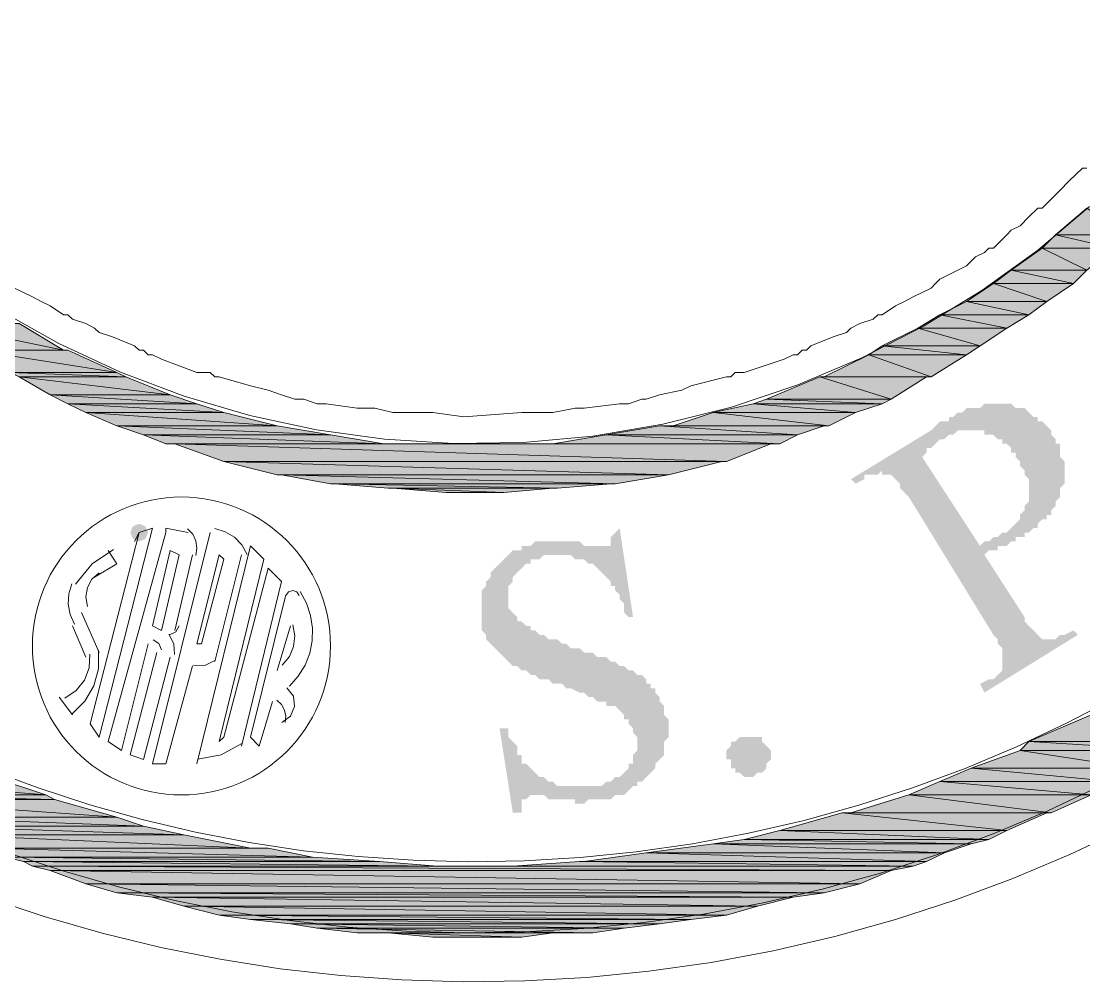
# Model space of a CAD drawing. Header units: millimetres. Extents: x 29 to 95071, y 20 to 67221.
# Drawn here: x 89557 to 90740, y 11524 to 12595 of the extents above; entities that cross this region are included whole.
import ezdxf

# ---------------------------------------------------------------- set-up
doc = ezdxf.new("R2010")
doc.units = ezdxf.units.MM

msp = doc.modelspace()

# ---------------------------------------------------------------- hatches: boundary and pattern name
h = msp.add_hatch(color=7)
h.paths.add_polyline_path([(90818.1, 12386.3), (90743.7, 12386.3), (90788.4, 12356.6)])
h.paths.add_polyline_path([(90743.7, 12386.3), (90788.4, 12356.6), (90709, 12356.6)])
h = msp.add_hatch(color=7)
h.paths.add_polyline_path([(90788.4, 12356.6), (90709, 12356.6), (90773.5, 12341.7)])
h.paths.add_polyline_path([(90709, 12356.6), (90773.5, 12341.7), (90694.2, 12341.7)])
h = msp.add_hatch(color=7)
h.paths.add_polyline_path([(90773.5, 12341.7), (90694.2, 12341.7), (90743.7, 12316.9)])
h.paths.add_polyline_path([(90694.2, 12341.7), (90743.7, 12316.9), (90659.5, 12316.9)])
h = msp.add_hatch(color=7)
h.paths.add_polyline_path([(90743.7, 12316.9), (90659.5, 12316.9), (90728.9, 12302.1)])
h.paths.add_polyline_path([(90659.5, 12316.9), (90728.9, 12302.1), (90639.7, 12302.1)])
h = msp.add_hatch(color=7)
h.paths.add_polyline_path([(90728.9, 12302.1), (90639.7, 12302.1), (90699.1, 12282.2)])
h.paths.add_polyline_path([(90639.7, 12302.1), (90699.1, 12282.2), (90609.9, 12282.2)])
h = msp.add_hatch(color=7)
h.paths.add_polyline_path([(90699.1, 12282.2), (90609.9, 12282.2), (90679.3, 12267.4)])
h.paths.add_polyline_path([(90609.9, 12282.2), (90679.3, 12267.4), (90580.2, 12267.4)])
h = msp.add_hatch(color=7)
h.paths.add_polyline_path([(90679.3, 12267.4), (90580.2, 12267.4), (90654.5, 12252.5)])
h.paths.add_polyline_path([(90580.2, 12267.4), (90654.5, 12252.5), (90555.4, 12252.5)])
h = msp.add_hatch(color=7)
h.paths.add_polyline_path([(89554.2, 12257.5), (89460, 12257.5), (89603.7, 12227.7)])
h.paths.add_polyline_path([(89460, 12257.5), (89603.7, 12227.7), (89499.6, 12227.7)])
h = msp.add_hatch(color=7)
h.paths.add_polyline_path([(90654.5, 12252.5), (90555.4, 12252.5), (90624.8, 12232.7)])
h.paths.add_polyline_path([(90555.4, 12252.5), (90624.8, 12232.7), (90515.7, 12232.7)])
h = msp.add_hatch(color=7)
h.paths.add_polyline_path([(90624.8, 12232.7), (90515.7, 12232.7), (90609.9, 12222.8)])
h.paths.add_polyline_path([(90515.7, 12232.7), (90609.9, 12222.8), (90500.9, 12222.8)])
h = msp.add_hatch(color=7)
h.paths.add_polyline_path([(89603.7, 12227.7), (89499.6, 12227.7), (89608.7, 12227.7)])
h.paths.add_polyline_path([(89499.6, 12227.7), (89608.7, 12227.7), (89504.6, 12227.7)])
h = msp.add_hatch(color=7)
h.paths.add_polyline_path([(89608.7, 12227.7), (89504.6, 12227.7), (89663.2, 12202.9)])
h.paths.add_polyline_path([(89504.6, 12227.7), (89663.2, 12202.9), (89544.3, 12202.9)])
h = msp.add_hatch(color=7)
h.paths.add_polyline_path([(90609.9, 12222.8), (90500.9, 12222.8), (90570.3, 12198)])
h.paths.add_polyline_path([(90500.9, 12222.8), (90570.3, 12198), (90451.3, 12198)])
h = msp.add_hatch(color=7)
h.paths.add_polyline_path([(89663.2, 12202.9), (89544.3, 12202.9), (89673.1, 12198)])
h.paths.add_polyline_path([(89544.3, 12202.9), (89673.1, 12198), (89554.2, 12198)])
h = msp.add_hatch(color=7)
h.paths.add_polyline_path([(89673.1, 12198), (89554.2, 12198), (89722.7, 12178.2)])
h.paths.add_polyline_path([(89554.2, 12198), (89722.7, 12178.2), (89588.9, 12178.2)])
h = msp.add_hatch(color=7)
h.paths.add_polyline_path([(90565.3, 12198), (90446.3, 12198), (90525.7, 12173.2)])
h.paths.add_polyline_path([(90446.3, 12198), (90525.7, 12173.2), (90386.9, 12173.2)])
h = msp.add_hatch(color=7)
h.paths.add_polyline_path([(90570.3, 12198), (90451.3, 12198), (90565.3, 12198)])
h.paths.add_polyline_path([(90451.3, 12198), (90565.3, 12198), (90446.3, 12198)])
h = msp.add_hatch(color=7)
h.paths.add_polyline_path([(89722.7, 12178.2), (89588.9, 12178.2), (89752.4, 12168.2)])
h.paths.add_polyline_path([(89588.9, 12178.2), (89752.4, 12168.2), (89608.7, 12168.2)])
h = msp.add_hatch(color=7)
h.paths.add_polyline_path([(90525.7, 12173.2), (90386.9, 12173.2), (90515.7, 12168.2)])
h.paths.add_polyline_path([(90386.9, 12173.2), (90515.7, 12168.2), (90372, 12168.2)])
h = msp.add_hatch(color=7)
h.paths.add_polyline_path([(89752.4, 12168.2), (89608.7, 12168.2), (89782.2, 12158.3)])
h.paths.add_polyline_path([(89608.7, 12168.2), (89782.2, 12158.3), (89628.5, 12158.3)])
h = msp.add_hatch(color=7)
h.paths.add_polyline_path([(89782.2, 12158.3), (89628.5, 12158.3), (89841.7, 12143.5)])
h.paths.add_polyline_path([(89628.5, 12158.3), (89841.7, 12143.5), (89663.2, 12143.5)])
h.paths.add_polyline_path([(89841.7, 12143.5), (89663.2, 12143.5)])
h.paths.add_polyline_path([(89663.2, 12143.5), (89841.7, 12143.5)])
h = msp.add_hatch(color=7)
h.paths.add_polyline_path([(90486, 12158.3), (90327.4, 12158.3), (90456.3, 12143.5)])
h.paths.add_polyline_path([(90327.4, 12158.3), (90456.3, 12143.5), (90282.8, 12143.5)])
h = msp.add_hatch(color=7)
h.paths.add_polyline_path([(90515.7, 12168.2), (90372, 12168.2), (90486, 12158.3)])
h.paths.add_polyline_path([(90372, 12168.2), (90486, 12158.3), (90327.4, 12158.3)])
h = msp.add_hatch(color=7)
h.paths.add_polyline_path([(90629.7, 11999.7), (90674.4, 11930.3), (90674.4, 11925.4), (90679.3, 11920.4), (90684.3, 11915.5), (90689.2, 11910.5), (90694.2, 11905.5), (90699.1, 11905.5), (90704.1, 11905.5), (90709, 11905.5), (90714, 11910.5), (90719, 11910.5), (90728.9, 11915.5), (90733.8, 11910.5), (90629.7, 11846.1), (90624.8, 11856), (90634.7, 11860.9), (90639.7, 11860.9), (90644.6, 11865.9), (90649.6, 11870.8), (90649.6, 11875.8), (90649.6, 11880.8), (90649.6, 11885.7), (90649.6, 11890.7), (90649.6, 11895.6), (90644.6, 11900.6), (90644.6, 11905.5), (90639.7, 11910.5), (90545.5, 12064.2), (90540.5, 12069.1), (90535.6, 12074.1), (90535.6, 12079), (90530.6, 12084), (90525.7, 12088.9), (90520.7, 12088.9), (90515.7, 12088.9), (90515.7, 12093.9), (90510.8, 12088.9), (90505.8, 12088.9), (90500.9, 12088.9), (90495.9, 12088.9), (90495.9, 12084), (90486, 12079), (90481, 12084), (90570.3, 12138.5), (90575.2, 12143.5), (90580.2, 12148.4), (90585.1, 12148.4), (90590.1, 12148.4), (90590.1, 12153.4), (90595, 12153.4), (90600, 12158.3), (90605, 12158.3), (90609.9, 12163.3), (90614.9, 12163.3), (90619.8, 12163.3), (90624.8, 12163.3), (90629.7, 12168.2), (90634.7, 12168.2), (90639.7, 12168.2), (90644.6, 12168.2), (90649.6, 12168.2), (90654.5, 12168.2), (90659.5, 12168.2), (90664.4, 12163.3), (90669.4, 12163.3), (90674.4, 12163.3), (90679.3, 12158.3), (90684.3, 12153.4), (90689.2, 12153.4), (90689.2, 12148.4), (90694.2, 12148.4), (90699.1, 12143.5), (90704.1, 12138.5), (90704.1, 12133.5), (90709, 12128.6), (90709, 12123.6), (90714, 12123.6), (90714, 12118.7), (90714, 12113.7), (90714, 12108.8), (90719, 12103.8), (90719, 12098.9), (90719, 12093.9), (90719, 12088.9), (90719, 12084), (90719, 12079), (90714, 12074.1), (90714, 12069.1), (90714, 12064.2), (90709, 12059.2), (90709, 12054.2), (90704.1, 12049.3), (90704.1, 12044.3), (90699.1, 12044.3), (90699.1, 12039.4), (90694.2, 12039.4), (90689.2, 12034.4), (90689.2, 12029.5), (90684.3, 12029.5), (90679.3, 12024.5), (90674.4, 12024.5), (90674.4, 12019.5), (90669.4, 12019.5), (90664.4, 12019.5), (90664.4, 12014.6), (90659.5, 12014.6), (90654.5, 12009.6), (90649.6, 12009.6), (90644.6, 12009.6), (90644.6, 12004.7), (90639.7, 12004.7), (90634.7, 12004.7)])
h.paths.add_polyline_path([(90624.8, 12009.6), (90629.7, 12014.6), (90634.7, 12014.6), (90639.7, 12019.5), (90644.6, 12019.5), (90649.6, 12024.5), (90654.5, 12024.5), (90659.5, 12029.5), (90664.4, 12034.4), (90669.4, 12039.4), (90669.4, 12044.3), (90674.4, 12049.3), (90674.4, 12054.2), (90679.3, 12059.2), (90679.3, 12064.2), (90679.3, 12069.1), (90679.3, 12074.1), (90679.3, 12079), (90679.3, 12084), (90674.4, 12088.9), (90674.4, 12093.9), (90669.4, 12098.9), (90669.4, 12103.8), (90664.4, 12108.8), (90664.4, 12113.7), (90659.5, 12113.7), (90659.5, 12118.7), (90654.5, 12123.6), (90649.6, 12123.6), (90649.6, 12128.6), (90644.6, 12128.6), (90639.7, 12133.5), (90634.7, 12133.5), (90629.7, 12133.5), (90629.7, 12138.5), (90624.8, 12138.5), (90619.8, 12138.5), (90614.9, 12138.5), (90609.9, 12138.5), (90605, 12138.5), (90600, 12138.5), (90595, 12133.5), (90590.1, 12133.5), (90585.1, 12128.6), (90580.2, 12128.6), (90575.2, 12123.6), (90570.3, 12118.7), (90565.3, 12118.7), (90565.3, 12113.7), (90560.3, 12108.8)])
h = msp.add_hatch(color=7)
h.paths.add_polyline_path([(89841.7, 12143.5), (89663.2, 12143.5), (89901.1, 12133.5)])
h.paths.add_polyline_path([(89663.2, 12143.5), (89901.1, 12133.5), (89693, 12133.5)])
h = msp.add_hatch(color=7)
h.paths.add_polyline_path([(89901.1, 12133.5), (89693, 12133.5), (89960.6, 12123.6)])
h.paths.add_polyline_path([(89693, 12133.5), (89960.6, 12123.6), (89717.7, 12123.6)])
h = msp.add_hatch(color=7)
h.paths.add_polyline_path([(90421.6, 12133.5), (90208.4, 12133.5), (90401.7, 12123.6)])
h.paths.add_polyline_path([(90208.4, 12133.5), (90401.7, 12123.6), (90149, 12123.6)])
h.paths.add_polyline_path([(90401.7, 12123.6), (90149, 12123.6), (90134.1, 12123.6)])
h = msp.add_hatch(color=7)
h.paths.add_polyline_path([(90451.3, 12143.5), (90267.9, 12143.5), (90421.6, 12133.5)])
h.paths.add_polyline_path([(90267.9, 12143.5), (90421.6, 12133.5), (90208.4, 12133.5)])
h = msp.add_hatch(color=7)
h.paths.add_polyline_path([(90456.3, 12143.5), (90282.8, 12143.5), (90451.3, 12143.5)])
h.paths.add_polyline_path([(90282.8, 12143.5), (90451.3, 12143.5), (90267.9, 12143.5)])
h = msp.add_hatch(color=7)
h.paths.add_polyline_path([(89960.6, 12123.6), (89717.7, 12123.6), (90005.2, 12123.6)])
h.paths.add_polyline_path([(89717.7, 12123.6), (90005.2, 12123.6), (89722.7, 12123.6)])
h = msp.add_hatch(color=7)
h.paths.add_polyline_path([(90005.2, 12123.6), (89722.7, 12123.6), (90025, 12123.6)])
h.paths.add_polyline_path([(89722.7, 12123.6), (90025, 12123.6), (89727.7, 12123.6)])
h = msp.add_hatch(color=7)
h.paths.add_polyline_path([(90084.5, 12123.6), (89727.7, 12123.6)])
h.paths.add_polyline_path([(90084.5, 12123.6), (89727.7, 12123.6), (90025, 12123.6)])
h = msp.add_hatch(color=7)
h.paths.add_polyline_path([(90391.8, 12123.6), (89727.7, 12123.6), (90342.3, 12103.8)])
h.paths.add_polyline_path([(89727.7, 12123.6), (90342.3, 12103.8), (89782.2, 12103.8)])
h = msp.add_hatch(color=7)
h.paths.add_polyline_path([(90391.8, 12123.6), (90089.5, 12123.6)])
h.paths.add_polyline_path([(90089.5, 12123.6), (90391.8, 12123.6), (90084.5, 12123.6)])
h = msp.add_hatch(color=7)
h.paths.add_polyline_path([(90401.7, 12123.6), (90134.1, 12123.6), (90391.8, 12123.6)])
h.paths.add_polyline_path([(90134.1, 12123.6), (90391.8, 12123.6), (90089.5, 12123.6)])
h = msp.add_hatch(color=7)
h.paths.add_polyline_path([(90337.3, 12103.8), (89782.2, 12103.8)])
h.paths.add_polyline_path([(90337.3, 12103.8), (89782.2, 12103.8), (90342.3, 12103.8)])
h = msp.add_hatch(color=7)
h.paths.add_polyline_path([(90337.3, 12103.8), (89782.2, 12103.8), (90277.8, 12088.9)])
h.paths.add_polyline_path([(89782.2, 12103.8), (90277.8, 12088.9), (89841.7, 12088.9)])
h.paths.add_polyline_path([(90277.8, 12088.9), (89841.7, 12088.9), (89846.6, 12088.9)])
h = msp.add_hatch(color=7)
h.paths.add_polyline_path([(90277.8, 12088.9), (89846.6, 12088.9), (90218.3, 12079)])
h.paths.add_polyline_path([(89846.6, 12088.9), (90218.3, 12079), (89901.1, 12079)])
h = msp.add_hatch(color=7)
h.paths.add_polyline_path([(90218.3, 12079), (89901.1, 12079), (90213.4, 12079)])
h.paths.add_polyline_path([(89901.1, 12079), (90213.4, 12079), (89906.1, 12079)])
h = msp.add_hatch(color=7)
h.paths.add_polyline_path([(90213.4, 12079), (89906.1, 12079), (90153.9, 12074.1)])
h.paths.add_polyline_path([(89906.1, 12079), (90153.9, 12074.1), (89965.6, 12074.1)])
h = msp.add_hatch(color=7)
h.paths.add_polyline_path([(90153.9, 12074.1), (89965.6, 12074.1), (90149, 12074.1)])
h.paths.add_polyline_path([(89965.6, 12074.1), (90149, 12074.1), (89970.5, 12074.1)])
h = msp.add_hatch(color=7)
h.paths.add_polyline_path([(90094.4, 12069.1), (90030, 12069.1)])
h.paths.add_polyline_path([(90094.4, 12069.1), (90030, 12069.1), (89970.5, 12074.1)])
h = msp.add_hatch(color=7)
h.dxf.hatch_style = 2
h.paths.add_polyline_path([(89970.5, 12074.1), (90149, 12074.1), (90094.4, 12069.1)])
h = msp.add_hatch(color=7)
h.dxf.hatch_style = 2
h.paths.add_polyline_path([(89688, 12014.6), (89681, 12017.5), (89678.1, 12024.5), (89681, 12031.5), (89688, 12034.4), (89695, 12031.5), (89697.9, 12024.5), (89695, 12017.5)])
h = msp.add_hatch(color=7)
h.dxf.hatch_style = 2
h.paths.add_polyline_path([(90223.3, 12029.5), (90238.2, 11930.3), (90233.2, 11930.3), (90228.3, 11935.3), (90228.3, 11940.2), (90228.3, 11945.2), (90223.3, 11950.2), (90223.3, 11955.1), (90218.3, 11960.1), (90218.3, 11965), (90213.4, 11965), (90213.4, 11970), (90208.4, 11974.9), (90203.5, 11979.9), (90198.5, 11984.8), (90193.6, 11989.8), (90188.6, 11989.8), (90183.7, 11994.8), (90178.7, 11994.8), (90173.7, 11994.8), (90168.8, 11999.7), (90163.8, 11999.7), (90158.9, 11999.7), (90153.9, 11999.7), (90149, 11999.7), (90144, 11999.7), (90139, 11999.7), (90134.1, 11994.8), (90129.1, 11994.8), (90124.2, 11994.8), (90124.2, 11989.8), (90119.2, 11989.8), (90114.3, 11984.8), (90109.3, 11979.9), (90104.3, 11974.9), (90104.3, 11970), (90099.4, 11965), (90099.4, 11960.1), (90099.4, 11955.1), (90099.4, 11950.2), (90099.4, 11945.2), (90099.4, 11940.2), (90104.3, 11935.3), (90109.3, 11930.3), (90109.3, 11925.4), (90114.3, 11925.4), (90119.2, 11920.4), (90124.2, 11920.4), (90124.2, 11915.5), (90129.1, 11915.5), (90134.1, 11910.5), (90139, 11910.5), (90144, 11905.5), (90149, 11905.5), (90153.9, 11905.5), (90158.9, 11900.6), (90163.8, 11900.6), (90168.8, 11895.6), (90173.7, 11895.6), (90178.7, 11895.6), (90183.7, 11890.7), (90188.6, 11890.7), (90193.6, 11890.7), (90198.5, 11885.7), (90203.5, 11885.7), (90208.4, 11885.7), (90213.4, 11880.8), (90218.3, 11880.8), (90223.3, 11875.8), (90228.3, 11875.8), (90233.2, 11870.8), (90238.2, 11870.8), (90243.1, 11865.9), (90248.1, 11865.9), (90253, 11860.9), (90253, 11856), (90258, 11856), (90258, 11851), (90263, 11851), (90263, 11846.1), (90267.9, 11841.1), (90267.9, 11836.2), (90272.9, 11831.2), (90272.9, 11826.2), (90272.9, 11821.3), (90277.8, 11816.3), (90277.8, 11811.4), (90277.8, 11806.4), (90277.8, 11801.5), (90277.8, 11796.5), (90272.9, 11791.5), (90272.9, 11786.6), (90272.9, 11781.6), (90272.9, 11776.7), (90267.9, 11771.7), (90263, 11766.8), (90263, 11761.8), (90258, 11756.8), (90253, 11751.9), (90248.1, 11746.9), (90243.1, 11746.9), (90243.1, 11742), (90238.2, 11742), (90233.2, 11737), (90228.3, 11732.1), (90223.3, 11732.1), (90218.3, 11732.1), (90213.4, 11727.1), (90208.4, 11727.1), (90203.5, 11727.1), (90198.5, 11727.1), (90193.6, 11727.1), (90188.6, 11727.1), (90183.7, 11722.2), (90178.7, 11722.2), (90173.7, 11722.2), (90173.7, 11727.1), (90168.8, 11727.1), (90163.8, 11727.1), (90158.9, 11727.1), (90153.9, 11727.1), (90149, 11727.1), (90144, 11727.1), (90139, 11732.1), (90134.1, 11732.1), (90129.1, 11732.1), (90124.2, 11732.1), (90119.2, 11727.1), (90114.3, 11727.1), (90114.3, 11722.2), (90114.3, 11717.2), (90114.3, 11712.2), (90104.3, 11712.2), (90089.5, 11806.4), (90099.4, 11806.4), (90099.4, 11801.5), (90099.4, 11796.5), (90104.3, 11791.5), (90109.3, 11786.6), (90109.3, 11781.6), (90109.3, 11776.7), (90114.3, 11776.7), (90114.3, 11771.7), (90114.3, 11766.8), (90119.2, 11766.8), (90124.2, 11761.8), (90129.1, 11756.8), (90134.1, 11751.9), (90139, 11751.9), (90144, 11746.9), (90149, 11746.9), (90153.9, 11742), (90158.9, 11742), (90163.8, 11742), (90168.8, 11742), (90173.7, 11742), (90178.7, 11742), (90183.7, 11742), (90188.6, 11742), (90193.6, 11742), (90198.5, 11742), (90203.5, 11742), (90208.4, 11746.9), (90213.4, 11746.9), (90218.3, 11751.9), (90223.3, 11751.9), (90228.3, 11756.8), (90233.2, 11761.8), (90233.2, 11766.8), (90238.2, 11766.8), (90238.2, 11771.7), (90238.2, 11776.7), (90243.1, 11781.6), (90243.1, 11786.6), (90243.1, 11791.5), (90243.1, 11796.5), (90238.2, 11801.5), (90238.2, 11806.4), (90233.2, 11811.4), (90233.2, 11816.3), (90228.3, 11816.3), (90228.3, 11821.3), (90223.3, 11826.2), (90218.3, 11831.2), (90213.4, 11831.2), (90208.4, 11831.2), (90208.4, 11836.2), (90203.5, 11836.2), (90198.5, 11836.2), (90193.6, 11841.1), (90188.6, 11841.1), (90183.7, 11846.1), (90178.7, 11846.1), (90168.8, 11851), (90163.8, 11851), (90158.9, 11856), (90153.9, 11856), (90149, 11856), (90144, 11860.9), (90139, 11860.9), (90134.1, 11860.9), (90129.1, 11865.9), (90124.2, 11865.9), (90119.2, 11870.8), (90114.3, 11870.8), (90109.3, 11875.8), (90104.3, 11875.8), (90099.4, 11880.8), (90094.4, 11885.7), (90089.5, 11890.7), (90084.5, 11895.6), (90079.6, 11900.6), (90074.6, 11905.5), (90074.6, 11910.5), (90069.7, 11915.5), (90069.7, 11920.4), (90069.7, 11925.4), (90069.7, 11930.3), (90069.7, 11935.3), (90069.7, 11940.2), (90069.7, 11945.2), (90069.7, 11950.2), (90069.7, 11955.1), (90069.7, 11960.1), (90074.6, 11965), (90074.6, 11970), (90079.6, 11974.9), (90079.6, 11979.9), (90084.5, 11984.8), (90089.5, 11989.8), (90094.4, 11994.8), (90099.4, 11999.7), (90104.3, 12004.7), (90109.3, 12004.7), (90114.3, 12004.7), (90114.3, 12009.6), (90119.2, 12009.6), (90124.2, 12009.6), (90129.1, 12014.6), (90134.1, 12014.6), (90139, 12014.6), (90144, 12014.6), (90149, 12014.6), (90153.9, 12014.6), (90158.9, 12014.6), (90163.8, 12014.6), (90168.8, 12014.6), (90173.7, 12014.6), (90178.7, 12014.6), (90183.7, 12009.6), (90188.6, 12009.6), (90193.6, 12009.6), (90198.5, 12009.6), (90203.5, 12009.6), (90208.4, 12009.6), (90213.4, 12009.6), (90213.4, 12014.6), (90213.4, 12019.5), (90218.3, 12024.5)])
h = msp.add_hatch(color=7)
h.paths.add_polyline_path([(90902.4, 11821.3), (90748.7, 11821.3), (90852.8, 11791.5)])
h.paths.add_polyline_path([(90748.7, 11821.3), (90852.8, 11791.5), (90679.3, 11791.5)])
h = msp.add_hatch(color=7)
h.dxf.hatch_style = 2
h.paths.add_polyline_path([(90362.1, 11796.5), (90367, 11796.5), (90372, 11796.5), (90377, 11796.5), (90381.9, 11796.5), (90381.9, 11791.5), (90386.9, 11786.6), (90391.8, 11781.6), (90391.8, 11776.7), (90391.8, 11771.7), (90386.9, 11766.8), (90386.9, 11761.8), (90381.9, 11756.8), (90377, 11756.8), (90372, 11751.9), (90367, 11751.9), (90362.1, 11751.9), (90357.1, 11756.8), (90352.2, 11756.8), (90352.2, 11761.8), (90347.2, 11761.8), (90347.2, 11766.8), (90347.2, 11771.7), (90342.3, 11771.7), (90342.3, 11776.7), (90342.3, 11781.6), (90347.2, 11786.6), (90347.2, 11791.5), (90352.2, 11791.5), (90357.1, 11796.5)])
h = msp.add_hatch(color=7)
h.paths.add_polyline_path([(90852.8, 11791.5), (90679.3, 11791.5), (90842.9, 11781.6)])
h.paths.add_polyline_path([(90679.3, 11791.5), (90842.9, 11781.6), (90669.4, 11781.6)])
h = msp.add_hatch(color=7)
h.paths.add_polyline_path([(90842.9, 11781.6), (90669.4, 11781.6), (90798.3, 11761.8)])
h.paths.add_polyline_path([(90669.4, 11781.6), (90798.3, 11761.8), (90614.9, 11761.8)])
h = msp.add_hatch(color=7)
h.paths.add_polyline_path([(90798.3, 11761.8), (90614.9, 11761.8), (90773.5, 11746.9)])
h.paths.add_polyline_path([(90614.9, 11761.8), (90773.5, 11746.9), (90580.2, 11746.9)])
h = msp.add_hatch(color=7)
h.paths.add_polyline_path([(89524.4, 11751.9), (89336.1, 11751.9), (89583.9, 11732.1)])
h.paths.add_polyline_path([(89336.1, 11751.9), (89583.9, 11732.1), (89375.7, 11732.1)])
h = msp.add_hatch(color=7)
h.paths.add_polyline_path([(90773.5, 11746.9), (90580.2, 11746.9), (90748.7, 11732.1)])
h.paths.add_polyline_path([(90580.2, 11746.9), (90748.7, 11732.1), (90545.5, 11732.1)])
h = msp.add_hatch(color=7)
h.paths.add_polyline_path([(89583.9, 11732.1), (89375.7, 11732.1), (89593.8, 11727.1)])
h.paths.add_polyline_path([(89375.7, 11732.1), (89593.8, 11727.1), (89385.6, 11727.1)])
h = msp.add_hatch(color=7)
h.paths.add_polyline_path([(90748.7, 11732.1), (90545.5, 11732.1), (90704.1, 11712.2)])
h.paths.add_polyline_path([(90545.5, 11732.1), (90704.1, 11712.2), (90481, 11712.2)])
h = msp.add_hatch(color=7)
h.paths.add_polyline_path([(89593.8, 11727.1), (89385.6, 11727.1), (89663.2, 11707.3)])
h.paths.add_polyline_path([(89385.6, 11727.1), (89663.2, 11707.3), (89430.3, 11707.3)])
h = msp.add_hatch(color=7)
h.paths.add_polyline_path([(89663.2, 11707.3), (89430.3, 11707.3), (89693, 11697.4)])
h.paths.add_polyline_path([(89430.3, 11707.3), (89693, 11697.4), (89445.1, 11697.4)])
h = msp.add_hatch(color=7)
h.paths.add_polyline_path([(90699.1, 11712.2), (90471.1, 11712.2), (90654.5, 11692.4)])
h.paths.add_polyline_path([(90471.1, 11712.2), (90654.5, 11692.4), (90401.7, 11692.4)])
h = msp.add_hatch(color=7)
h.paths.add_polyline_path([(90704.1, 11712.2), (90481, 11712.2), (90699.1, 11712.2)])
h.paths.add_polyline_path([(90481, 11712.2), (90699.1, 11712.2), (90471.1, 11712.2)])
h = msp.add_hatch(color=7)
h.paths.add_polyline_path([(89693, 11697.4), (89445.1, 11697.4), (89737.6, 11687.5)])
h.paths.add_polyline_path([(89445.1, 11697.4), (89737.6, 11687.5), (89474.9, 11687.5)])
h = msp.add_hatch(color=7)
h.paths.add_polyline_path([(89737.6, 11687.5), (89474.9, 11687.5), (89811.9, 11672.6)])
h.paths.add_polyline_path([(89474.9, 11687.5), (89811.9, 11672.6), (89509.6, 11672.6)])
h = msp.add_hatch(color=7)
h.paths.add_polyline_path([(90654.5, 11692.4), (90401.7, 11692.4), (90634.7, 11682.5)])
h.paths.add_polyline_path([(90401.7, 11692.4), (90634.7, 11682.5), (90362.1, 11682.5)])
h = msp.add_hatch(color=7)
h.paths.add_polyline_path([(89811.9, 11672.6), (89509.6, 11672.6), (89831.7, 11672.6)])
h.paths.add_polyline_path([(89509.6, 11672.6), (89831.7, 11672.6), (89519.5, 11672.6)])
h = msp.add_hatch(color=7)
h.paths.add_polyline_path([(89831.7, 11672.6), (89519.5, 11672.6), (89881.3, 11662.7)])
h.paths.add_polyline_path([(89519.5, 11672.6), (89881.3, 11662.7), (89539.3, 11662.7)])
h = msp.add_hatch(color=7)
h.paths.add_polyline_path([(90614.9, 11677.5), (90327.4, 11677.5), (90585.1, 11667.6)])
h.paths.add_polyline_path([(90327.4, 11677.5), (90585.1, 11667.6), (90253, 11667.6)])
h = msp.add_hatch(color=7)
h.paths.add_polyline_path([(90634.7, 11682.5), (90362.1, 11682.5), (90614.9, 11677.5)])
h.paths.add_polyline_path([(90362.1, 11682.5), (90614.9, 11677.5), (90327.4, 11677.5)])
h = msp.add_hatch(color=7)
h.paths.add_polyline_path([(89881.3, 11662.7), (89539.3, 11662.7), (89955.7, 11657.7)])
h.paths.add_polyline_path([(89539.3, 11662.7), (89955.7, 11657.7), (89559.1, 11657.7)])
h = msp.add_hatch(color=7)
h.paths.add_polyline_path([(90585.1, 11667.6), (90253, 11667.6), (90565.3, 11657.7)])
h.paths.add_polyline_path([(90253, 11667.6), (90565.3, 11657.7), (90183.7, 11657.7)])
h.paths.add_polyline_path([(90565.3, 11657.7), (90183.7, 11657.7), (90178.7, 11657.7)])
h = msp.add_hatch(color=7)
h.paths.add_polyline_path([(89955.7, 11657.7), (89559.1, 11657.7), (90020.1, 11652.8)])
h.paths.add_polyline_path([(89559.1, 11657.7), (90020.1, 11652.8), (89569, 11652.8)])
h = msp.add_hatch(color=7)
h.paths.add_polyline_path([(90030, 11652.8), (89569, 11652.8)])
h.paths.add_polyline_path([(90030, 11652.8), (89569, 11652.8), (90020.1, 11652.8)])
h = msp.add_hatch(color=7)
h.paths.add_polyline_path([(90550.4, 11652.8), (89569, 11652.8), (90525.7, 11647.8)])
h.paths.add_polyline_path([(89569, 11652.8), (90525.7, 11647.8), (89588.9, 11647.8)])
h = msp.add_hatch(color=7)
h.paths.add_polyline_path([(90525.7, 11647.8), (89588.9, 11647.8), (90491, 11632.9)])
h.paths.add_polyline_path([(89588.9, 11647.8), (90491, 11632.9), (89628.5, 11632.9)])
h = msp.add_hatch(color=7)
h.paths.add_polyline_path([(90550.4, 11652.8), (90104.3, 11652.8)])
h.paths.add_polyline_path([(90104.3, 11652.8), (90550.4, 11652.8), (90030, 11652.8)])
h = msp.add_hatch(color=7)
h.paths.add_polyline_path([(90565.3, 11657.7), (90178.7, 11657.7), (90550.4, 11652.8)])
h.paths.add_polyline_path([(90178.7, 11657.7), (90550.4, 11652.8), (90104.3, 11652.8)])
h = msp.add_hatch(color=7)
h.paths.add_polyline_path([(90491, 11632.9), (89628.5, 11632.9), (90451.3, 11623)])
h.paths.add_polyline_path([(89628.5, 11632.9), (90451.3, 11623), (89663.2, 11623)])
h = msp.add_hatch(color=7)
h.paths.add_polyline_path([(90451.3, 11623), (89663.2, 11623), (90416.6, 11618.1)])
h.paths.add_polyline_path([(89663.2, 11623), (90416.6, 11618.1), (89702.9, 11618.1)])
h = msp.add_hatch(color=7)
h.paths.add_polyline_path([(90416.6, 11618.1), (89702.9, 11618.1), (90377, 11608.2)])
h.paths.add_polyline_path([(89702.9, 11618.1), (90377, 11608.2), (89737.6, 11608.2)])
h = msp.add_hatch(color=7)
h.paths.add_polyline_path([(90377, 11608.2), (89737.6, 11608.2), (90342.3, 11598.2)])
h.paths.add_polyline_path([(89737.6, 11608.2), (90342.3, 11598.2), (89777.2, 11598.2)])
h = msp.add_hatch(color=7)
h.paths.add_polyline_path([(90342.3, 11598.2), (89777.2, 11598.2), (90302.6, 11593.3)])
h.paths.add_polyline_path([(89777.2, 11598.2), (90302.6, 11593.3), (89811.9, 11593.3)])
h = msp.add_hatch(color=7)
h.paths.add_polyline_path([(90302.6, 11593.3), (89811.9, 11593.3), (90267.9, 11588.3)])
h.paths.add_polyline_path([(89811.9, 11593.3), (90267.9, 11588.3), (89856.5, 11588.3)])
h = msp.add_hatch(color=7)
h.paths.add_polyline_path([(90267.9, 11588.3), (89856.5, 11588.3), (90228.3, 11583.4)])
h.paths.add_polyline_path([(89856.5, 11588.3), (90228.3, 11583.4), (89886.3, 11583.4)])
h = msp.add_hatch(color=7)
h.paths.add_polyline_path([(90228.3, 11583.4), (89886.3, 11583.4), (90193.6, 11578.4)])
h.paths.add_polyline_path([(89886.3, 11583.4), (90193.6, 11578.4), (89930.9, 11578.4)])
h = msp.add_hatch(color=7)
h.paths.add_polyline_path([(90193.6, 11578.4), (89930.9, 11578.4), (90149, 11578.4)])
h.paths.add_polyline_path([(89930.9, 11578.4), (90149, 11578.4), (89965.6, 11578.4)])
h = msp.add_hatch(color=7)
h.paths.add_polyline_path([(89965.6, 11578.4), (90015.1, 11573.5), (90114.3, 11573.5)])
h.paths.add_polyline_path([(90015.1, 11573.5), (90114.3, 11573.5), (90039.9, 11573.5)])
h = msp.add_hatch(color=7)
h.dxf.hatch_style = 2
h.paths.add_polyline_path([(89965.6, 11578.4), (90149, 11578.4), (90114.3, 11573.5)])

# ---------------------------------------------------------------- linework, layer by layer
at = {"color": 7, "lineweight": 0}
for points in [[(89203.4, 12594.6), (89248.4, 12529.7), (89297.7, 12469.1), (89351, 12413), (89408.1, 12361.4), (89468.5, 12314.5), (89532.1, 12272.5), (89598.4, 12235.3), (89667.3, 12203.3), (89738.3, 12176.5), (89811.2, 12155), (89885.7, 12139), (89961.5, 12128.6), (90038.3, 12123.9), (90115.7, 12125), (90193.5, 12132.1), (90271.3, 12145.3), (90347.9, 12164.5), (90422, 12189.2), (90493.3, 12219.3), (90561.7, 12254.5), (90626.9, 12294.5), (90688.7, 12339.1), (90746.9, 12388)], [(89702.9, 12029.5), (89643.4, 11796.5)], [(89683, 12014.6), (89688, 12024.5), (89702.9, 12029.5)], [(89717.7, 12024.5), (89717.7, 12029.5), (89742.5, 12024.5)], [(89751.2, 11999), (89752.4, 12007.2), (89751.2, 12015.2), (89747.7, 12022.6), (89742, 12028.6)], [(89808.4, 12000.2), (89802.4, 12010.7), (89794.1, 12019.3), (89783.9, 12025.4), (89772.2, 12028.9)], [(89633.5, 11811.4), (89688, 12024.5)], [(89653.3, 11791.5), (89717.7, 12024.5)], [(89702.9, 11766.8), (89767.3, 12024.5)], [(89659.6, 12005.6), (89635.5, 11989.6), (89617.2, 11967.1)], [(89663.2, 11989.8), (89653.3, 12004.7)], [(89702.9, 11920.4), (89722.7, 12004.7)], [(89722.7, 12004.7), (89732.6, 11999.7)], [(89811.9, 12009.6), (89752.4, 11766.8)], [(89826.8, 11994.8), (89811.9, 12009.6)], [(89732.6, 11999.7), (89712.8, 11915.5)], [(89747.5, 11999.7), (89727.7, 11915.5)], [(89752.4, 11900.6), (89777.2, 11999.7)], [(89782.2, 11994.8), (89757.4, 11900.6)], [(89802, 11999.7), (89772.3, 11880.8)], [(89777.2, 11999.7), (89782.2, 11994.8)], [(89777.2, 11791.5), (89826.8, 11994.8)], [(89643.5, 11979.8), (89635.4, 11972.5), (89630.3, 11963.2), (89628.5, 11952.8), (89630.3, 11942)], [(89638.4, 11974.9), (89663.2, 11989.8)], [(89831.7, 11984.8), (89782.2, 11796.5)], [(89846.6, 11970), (89831.7, 11984.8)], [(89613.1, 11967.5), (89609.5, 11956.2), (89608.8, 11944.6), (89611, 11933.1), (89616, 11922.4)], [(89802, 11786.6), (89846.6, 11970)], [(89866.2, 11954.4), (89863.6, 11958.5), (89859.1, 11960.1), (89854.5, 11958.6), (89851.8, 11954.6)], [(89855.5, 11853.3), (89865.3, 11864.4), (89872.8, 11876.7), (89878, 11890), (89880.8, 11903.9), (89881.2, 11918), (89879, 11932.1), (89874.4, 11945.8), (89867.3, 11958.8)], [(89811.9, 11796.5), (89851.6, 11955.1)], [(89643.4, 11890.7), (89623.6, 11935.3)], [(89613.7, 11920.4), (89628.5, 11885.7)], [(89712.8, 11915.5), (89702.9, 11920.4)], [(89721.7, 11910.6), (89728.7, 11913.9), (89732.4, 11920.7)], [(89841.7, 11870.8), (89856.5, 11920.4)], [(89847.5, 11876.7), (89855.4, 11886.3), (89860.1, 11897.5), (89861.4, 11909.6), (89859.2, 11921.8)], [(89727.2, 11888.5), (89726.6, 11900.5), (89720.9, 11911.2)], [(89697.9, 11900.6), (89668.2, 11781.6)], [(89712.8, 11893.7), (89710.1, 11900.9), (89703.6, 11905.1)], [(89757.4, 11900.6), (89752.4, 11900.6)], [(89605.1, 11840), (89617.9, 11848.3), (89627.3, 11859.9), (89632.5, 11873.8), (89633.1, 11889)], [(89613.4, 11822.4), (89627.6, 11836.6), (89637.5, 11853.7), (89642.7, 11872.8), (89642.8, 11892.9)], [(89678.1, 11776.7), (89707.8, 11890.7)], [(89722.7, 11885.7), (89693, 11771.7)], [(89747.5, 11875.8), (89717.7, 11766.8)], [(89748.4, 11876.6), (89761, 11876.5), (89772.3, 11882.1)], [(89846.9, 11812.8), (89856.5, 11819.7), (89861.2, 11830.5), (89859.8, 11842.2), (89852.5, 11851.5)], [(89518.6, 11760.8), (89575.4, 11739.8), (89633, 11721.1), (89691.5, 11704.7), (89750.7, 11690.7), (89810.5, 11679.1), (89871, 11669.9), (89931.9, 11663.3), (89993.3, 11659.2), (90055.1, 11657.6), (90117.1, 11658.6), (90179.4, 11662.3), (90241.9, 11668.6), (90304.4, 11677.6), (90367, 11689.3), (90429, 11703.7), (90489.8, 11720.6), (90549.6, 11739.9), (90608.1, 11761.6), (90665.3, 11785.6), (90721.2, 11811.9), (90775.8, 11840.3)], [(89598.8, 11841.1), (89613.7, 11821.3)], [(89850.7, 11812.7), (89851.5, 11819.8), (89850.1, 11826.7), (89846.6, 11832.8), (89841.3, 11837.6)], [(89836.7, 11836.2), (89821.8, 11786.6)], [(89643.4, 11796.5), (89633.5, 11811.4)], [(89668.2, 11781.6), (89653.3, 11791.5)], [(89782.2, 11796.5), (89777.2, 11791.5)], [(89821.8, 11786.6), (89811.9, 11796.5)], [(89753.3, 11771.8), (89779.3, 11776.8), (89802.5, 11789.4)], [(89678.1, 11776.7), (89693, 11771.7)], [(89702.9, 11766.8), (89717.7, 11766.8)], [(89541.7, 11667.5), (89602.9, 11647.3), (89665, 11629.6), (89727.8, 11614.5), (89791.4, 11601.9), (89855.6, 11592), (89920.4, 11584.7), (89985.7, 11580.1), (90051.4, 11578.3), (90117.4, 11579.3), (90183.6, 11583), (90250.1, 11589.7), (90316.6, 11599.2), (90383.2, 11611.7), (90449.1, 11627), (90513.9, 11645), (90577.4, 11665.6), (90639.6, 11688.8), (90700.4, 11714.4), (90759.8, 11742.5)], [(89518.6, 11617.9), (89582.3, 11596.6), (89646.8, 11578), (89712.2, 11562.1), (89778.4, 11548.8), (89845.2, 11538.3), (89912.6, 11530.6), (89980.5, 11525.8), (90048.9, 11523.8), (90117.6, 11524.7), (90186.6, 11528.6), (90255.8, 11535.5), (90325.1, 11545.4), (90394.4, 11558.4), (90463.1, 11574.3), (90530.6, 11593.1), (90596.7, 11614.6), (90661.4, 11638.8), (90724.7, 11665.5), (90786.5, 11694.8)]]:
    msp.add_lwpolyline(points, dxfattribs=at)
for points in [[(90738.8, 12430.9), (90723.9, 12416.1)], [(90743.7, 12430.9), (90738.8, 12430.9)], [(90714, 12406.2), (90709, 12401.2)], [(90723.9, 12416.1), (90714, 12406.2)], [(90704.1, 12396.2), (90694.2, 12386.3)], [(90709, 12401.2), (90704.1, 12396.2)], [(90689.2, 12386.3), (90679.3, 12376.4)], [(90694.2, 12386.3), (90689.2, 12386.3)], [(90743.7, 12386.3), (90788.4, 12356.6), (90709, 12356.6)], [(90679.3, 12376.4), (90669.4, 12366.5)], [(90659.5, 12361.5), (90654.5, 12356.6)], [(90669.4, 12366.5), (90659.5, 12361.5)], [(90654.5, 12356.6), (90639.7, 12341.7)], [(90709, 12356.6), (90773.5, 12341.7), (90694.2, 12341.7)], [(90788.4, 12356.6), (90709, 12356.6), (90773.5, 12341.7)], [(90629.7, 12336.8), (90619.8, 12331.8)], [(90634.7, 12341.7), (90629.7, 12336.8)], [(90639.7, 12341.7), (90634.7, 12341.7)], [(90694.2, 12341.7), (90743.7, 12316.9), (90659.5, 12316.9)], [(90773.5, 12341.7), (90694.2, 12341.7), (90743.7, 12316.9)], [(90619.8, 12331.8), (90609.9, 12321.9)], [(90600, 12316.9), (90580.2, 12307)], [(90609.9, 12321.9), (90600, 12316.9)], [(90659.5, 12316.9), (90728.9, 12302.1), (90639.7, 12302.1)], [(90743.7, 12316.9), (90659.5, 12316.9), (90728.9, 12302.1)], [(90575.2, 12302.1), (90570.3, 12297.1)], [(90580.2, 12307), (90575.2, 12302.1)], [(90639.7, 12302.1), (90699.1, 12282.2), (90609.9, 12282.2)], [(90728.9, 12302.1), (90639.7, 12302.1), (90699.1, 12282.2)], [(89549.2, 12297.1), (89569, 12287.2)], [(89569, 12287.2), (89579, 12282.2)], [(90550.4, 12287.2), (90540.5, 12282.2)], [(90570.3, 12297.1), (90550.4, 12287.2)], [(89579, 12282.2), (89588.9, 12277.3)], [(89588.9, 12277.3), (89603.7, 12267.4)], [(90530.6, 12277.3), (90515.7, 12267.4)], [(90540.5, 12282.2), (90530.6, 12277.3)], [(90609.9, 12282.2), (90679.3, 12267.4), (90580.2, 12267.4)], [(90699.1, 12282.2), (90609.9, 12282.2), (90679.3, 12267.4)], [(89603.7, 12267.4), (89608.7, 12267.4)], [(89608.7, 12267.4), (89613.7, 12262.4)], [(90510.8, 12267.4), (90505.8, 12262.4)], [(90515.7, 12267.4), (90510.8, 12267.4)], [(90580.2, 12267.4), (90654.5, 12252.5), (90555.4, 12252.5)], [(90679.3, 12267.4), (90580.2, 12267.4), (90654.5, 12252.5)], [(89554.2, 12257.5), (89460, 12257.5), (89603.7, 12227.7)], [(89460, 12257.5), (89603.7, 12227.7), (89499.6, 12227.7)], [(89613.7, 12262.4), (89628.5, 12257.5)], [(89628.5, 12257.5), (89638.4, 12252.5)], [(89638.4, 12252.5), (89643.4, 12247.5)], [(90481, 12252.5), (90476.1, 12247.5)], [(90491, 12257.5), (90481, 12252.5)], [(90505.8, 12262.4), (90491, 12257.5)], [(90555.4, 12252.5), (90624.8, 12232.7), (90515.7, 12232.7)], [(90654.5, 12252.5), (90555.4, 12252.5), (90624.8, 12232.7)], [(89643.4, 12247.5), (89658.3, 12242.6)], [(89658.3, 12242.6), (89683, 12232.7)], [(90461.2, 12242.6), (90436.4, 12232.7)], [(90476.1, 12247.5), (90461.2, 12242.6)], [(89683, 12232.7), (89688, 12227.7)], [(90436.4, 12232.7), (90431.5, 12227.7)], [(90515.7, 12232.7), (90609.9, 12222.8), (90500.9, 12222.8)], [(90624.8, 12232.7), (90515.7, 12232.7), (90609.9, 12222.8)], [(89603.7, 12227.7), (89499.6, 12227.7), (89608.7, 12227.7)], [(89499.6, 12227.7), (89608.7, 12227.7), (89504.6, 12227.7)], [(89608.7, 12227.7), (89504.6, 12227.7), (89663.2, 12202.9)], [(89504.6, 12227.7), (89663.2, 12202.9), (89544.3, 12202.9)], [(89688, 12227.7), (89693, 12227.7)], [(89693, 12227.7), (89697.9, 12222.8)], [(89697.9, 12222.8), (89702.9, 12222.8)], [(89702.9, 12222.8), (89712.8, 12217.8)], [(89712.8, 12217.8), (89752.4, 12202.9)], [(90406.7, 12217.8), (90362.1, 12202.9)], [(90416.6, 12222.8), (90406.7, 12217.8)], [(90421.6, 12222.8), (90416.6, 12222.8)], [(90426.5, 12227.7), (90421.6, 12222.8)], [(90431.5, 12227.7), (90426.5, 12227.7)], [(90500.9, 12222.8), (90570.3, 12198), (90451.3, 12198)], [(90609.9, 12222.8), (90500.9, 12222.8), (90570.3, 12198)], [(89663.2, 12202.9), (89544.3, 12202.9), (89673.1, 12198)], [(89544.3, 12202.9), (89673.1, 12198), (89554.2, 12198)], [(89673.1, 12198), (89554.2, 12198), (89722.7, 12178.2)], [(89554.2, 12198), (89722.7, 12178.2), (89588.9, 12178.2)], [(89752.4, 12202.9), (89767.3, 12202.9)], [(89767.3, 12202.9), (89772.3, 12198)], [(89772.3, 12198), (89777.2, 12198)], [(89777.2, 12198), (89811.9, 12188.1)], [(90342.3, 12198), (90302.6, 12188.1)], [(90347.2, 12198), (90342.3, 12198)], [(90352.2, 12202.9), (90347.2, 12198)], [(90362.1, 12202.9), (90352.2, 12202.9)], [(90446.3, 12198), (90525.7, 12173.2), (90386.9, 12173.2)], [(90451.3, 12198), (90565.3, 12198), (90446.3, 12198)], [(90565.3, 12198), (90446.3, 12198), (90525.7, 12173.2)], [(90570.3, 12198), (90451.3, 12198), (90565.3, 12198)], [(89811.9, 12188.1), (89831.7, 12183.1)], [(89831.7, 12183.1), (89846.6, 12178.2)], [(90292.7, 12183.1), (90267.9, 12178.2)], [(90302.6, 12188.1), (90292.7, 12183.1)], [(89722.7, 12178.2), (89588.9, 12178.2), (89752.4, 12168.2)], [(89588.9, 12178.2), (89752.4, 12168.2), (89608.7, 12168.2)], [(89846.6, 12178.2), (89861.5, 12173.2)], [(89861.5, 12173.2), (89871.4, 12173.2)], [(89871.4, 12173.2), (89886.3, 12168.2)], [(90248.1, 12173.2), (90233.2, 12168.2)], [(90253, 12173.2), (90248.1, 12173.2)], [(90267.9, 12178.2), (90253, 12173.2)], [(90386.9, 12173.2), (90515.7, 12168.2), (90372, 12168.2)], [(90525.7, 12173.2), (90386.9, 12173.2), (90515.7, 12168.2)], [(89752.4, 12168.2), (89608.7, 12168.2), (89782.2, 12158.3)], [(89608.7, 12168.2), (89782.2, 12158.3), (89628.5, 12158.3)], [(89782.2, 12158.3), (89628.5, 12158.3), (89841.7, 12143.5)], [(89628.5, 12158.3), (89841.7, 12143.5), (89663.2, 12143.5)], [(89886.3, 12168.2), (89891.2, 12168.2)], [(89891.2, 12168.2), (89896.2, 12168.2)], [(89896.2, 12168.2), (89930.9, 12163.3)], [(89930.9, 12163.3), (89950.7, 12163.3)], [(89950.7, 12163.3), (89970.5, 12158.3)], [(89970.5, 12158.3), (89990.3, 12158.3)], [(89990.3, 12158.3), (90005.2, 12158.3)], [(90005.2, 12158.3), (90015.1, 12158.3)], [(90015.1, 12158.3), (90049.8, 12153.4)], [(90049.8, 12153.4), (90114.3, 12158.3)], [(90119.2, 12158.3), (90114.3, 12158.3)], [(90124.2, 12158.3), (90119.2, 12158.3)], [(90149, 12158.3), (90124.2, 12158.3)], [(90173.7, 12163.3), (90149, 12158.3)], [(90183.7, 12163.3), (90173.7, 12163.3)], [(90223.3, 12168.2), (90183.7, 12163.3)], [(90233.2, 12168.2), (90223.3, 12168.2)], [(90327.4, 12158.3), (90456.3, 12143.5), (90282.8, 12143.5)], [(90372, 12168.2), (90486, 12158.3), (90327.4, 12158.3)], [(90486, 12158.3), (90327.4, 12158.3), (90456.3, 12143.5)], [(90515.7, 12168.2), (90372, 12168.2), (90486, 12158.3)], [(89841.7, 12143.5), (89663.2, 12143.5)], [(89663.2, 12143.5), (89841.7, 12143.5)], [(89841.7, 12143.5), (89663.2, 12143.5), (89901.1, 12133.5)], [(89663.2, 12143.5), (89901.1, 12133.5), (89693, 12133.5)], [(89901.1, 12133.5), (89693, 12133.5), (89960.6, 12123.6)], [(89693, 12133.5), (89960.6, 12123.6), (89717.7, 12123.6)], [(90208.4, 12133.5), (90401.7, 12123.6), (90149, 12123.6)], [(90267.9, 12143.5), (90421.6, 12133.5), (90208.4, 12133.5)], [(90421.6, 12133.5), (90208.4, 12133.5), (90401.7, 12123.6)], [(90282.8, 12143.5), (90451.3, 12143.5), (90267.9, 12143.5)], [(90451.3, 12143.5), (90267.9, 12143.5), (90421.6, 12133.5)], [(90456.3, 12143.5), (90282.8, 12143.5), (90451.3, 12143.5)], [(89960.6, 12123.6), (89717.7, 12123.6), (90005.2, 12123.6)], [(89717.7, 12123.6), (90005.2, 12123.6), (89722.7, 12123.6)], [(90005.2, 12123.6), (89722.7, 12123.6), (90025, 12123.6)], [(89722.7, 12123.6), (90025, 12123.6), (89727.7, 12123.6)], [(90084.5, 12123.6), (89727.7, 12123.6)], [(90084.5, 12123.6), (89727.7, 12123.6), (90025, 12123.6)], [(90391.8, 12123.6), (89727.7, 12123.6), (90342.3, 12103.8)], [(89727.7, 12123.6), (90342.3, 12103.8), (89782.2, 12103.8)], [(90089.5, 12123.6), (90391.8, 12123.6), (90084.5, 12123.6)], [(90134.1, 12123.6), (90391.8, 12123.6), (90089.5, 12123.6)], [(90391.8, 12123.6), (90089.5, 12123.6)], [(90401.7, 12123.6), (90149, 12123.6), (90134.1, 12123.6)], [(90401.7, 12123.6), (90134.1, 12123.6), (90391.8, 12123.6)], [(90149, 12123.6), (90401.7, 12123.6)], [(90337.3, 12103.8), (89782.2, 12103.8)], [(90337.3, 12103.8), (89782.2, 12103.8), (90342.3, 12103.8)], [(90337.3, 12103.8), (89782.2, 12103.8), (90277.8, 12088.9)], [(89782.2, 12103.8), (90277.8, 12088.9), (89841.7, 12088.9)], [(90277.8, 12088.9), (89841.7, 12088.9), (89846.6, 12088.9)], [(89841.7, 12088.9), (90277.8, 12088.9)], [(90277.8, 12088.9), (89846.6, 12088.9), (90218.3, 12079)], [(89846.6, 12088.9), (90218.3, 12079), (89901.1, 12079)], [(90218.3, 12079), (89901.1, 12079), (90213.4, 12079)], [(89901.1, 12079), (90213.4, 12079), (89906.1, 12079)], [(90213.4, 12079), (89906.1, 12079), (90153.9, 12074.1)], [(89906.1, 12079), (90153.9, 12074.1), (89965.6, 12074.1)], [(90153.9, 12074.1), (89965.6, 12074.1), (90149, 12074.1)], [(89965.6, 12074.1), (90149, 12074.1), (89970.5, 12074.1)], [(90094.4, 12069.1), (90030, 12069.1), (89970.5, 12074.1)], [(89970.5, 12074.1), (90149, 12074.1), (90094.4, 12069.1)], [(90094.4, 12069.1), (90030, 12069.1)], [(90748.7, 11821.3), (90852.8, 11791.5), (90679.3, 11791.5)], [(90679.3, 11791.5), (90842.9, 11781.6), (90669.4, 11781.6)], [(90852.8, 11791.5), (90679.3, 11791.5), (90842.9, 11781.6)], [(90669.4, 11781.6), (90798.3, 11761.8), (90614.9, 11761.8)], [(90842.9, 11781.6), (90669.4, 11781.6), (90798.3, 11761.8)], [(90614.9, 11761.8), (90773.5, 11746.9), (90580.2, 11746.9)], [(90798.3, 11761.8), (90614.9, 11761.8), (90773.5, 11746.9)], [(89524.4, 11751.9), (89336.1, 11751.9), (89583.9, 11732.1)], [(89336.1, 11751.9), (89583.9, 11732.1), (89375.7, 11732.1)], [(90580.2, 11746.9), (90748.7, 11732.1), (90545.5, 11732.1)], [(90773.5, 11746.9), (90580.2, 11746.9), (90748.7, 11732.1)], [(89583.9, 11732.1), (89375.7, 11732.1), (89593.8, 11727.1)], [(89375.7, 11732.1), (89593.8, 11727.1), (89385.6, 11727.1)], [(90545.5, 11732.1), (90704.1, 11712.2), (90481, 11712.2)], [(90748.7, 11732.1), (90545.5, 11732.1), (90704.1, 11712.2)], [(89593.8, 11727.1), (89385.6, 11727.1), (89663.2, 11707.3)], [(89385.6, 11727.1), (89663.2, 11707.3), (89430.3, 11707.3)], [(89663.2, 11707.3), (89430.3, 11707.3), (89693, 11697.4)], [(89430.3, 11707.3), (89693, 11697.4), (89445.1, 11697.4)], [(90471.1, 11712.2), (90654.5, 11692.4), (90401.7, 11692.4)], [(90481, 11712.2), (90699.1, 11712.2), (90471.1, 11712.2)], [(90699.1, 11712.2), (90471.1, 11712.2), (90654.5, 11692.4)], [(90704.1, 11712.2), (90481, 11712.2), (90699.1, 11712.2)], [(89693, 11697.4), (89445.1, 11697.4), (89737.6, 11687.5)], [(89445.1, 11697.4), (89737.6, 11687.5), (89474.9, 11687.5)], [(89737.6, 11687.5), (89474.9, 11687.5), (89811.9, 11672.6)], [(89474.9, 11687.5), (89811.9, 11672.6), (89509.6, 11672.6)], [(90401.7, 11692.4), (90634.7, 11682.5), (90362.1, 11682.5)], [(90654.5, 11692.4), (90401.7, 11692.4), (90634.7, 11682.5)], [(89811.9, 11672.6), (89509.6, 11672.6), (89831.7, 11672.6)], [(89509.6, 11672.6), (89831.7, 11672.6), (89519.5, 11672.6)], [(89831.7, 11672.6), (89519.5, 11672.6), (89881.3, 11662.7)], [(89519.5, 11672.6), (89881.3, 11662.7), (89539.3, 11662.7)], [(90327.4, 11677.5), (90585.1, 11667.6), (90253, 11667.6)], [(90362.1, 11682.5), (90614.9, 11677.5), (90327.4, 11677.5)], [(90614.9, 11677.5), (90327.4, 11677.5), (90585.1, 11667.6)], [(90634.7, 11682.5), (90362.1, 11682.5), (90614.9, 11677.5)], [(89881.3, 11662.7), (89539.3, 11662.7), (89955.7, 11657.7)], [(89539.3, 11662.7), (89955.7, 11657.7), (89559.1, 11657.7)], [(90253, 11667.6), (90565.3, 11657.7), (90183.7, 11657.7)], [(90585.1, 11667.6), (90253, 11667.6), (90565.3, 11657.7)], [(89955.7, 11657.7), (89559.1, 11657.7), (90020.1, 11652.8)], [(89559.1, 11657.7), (90020.1, 11652.8), (89569, 11652.8)], [(90030, 11652.8), (89569, 11652.8)], [(90030, 11652.8), (89569, 11652.8), (90020.1, 11652.8)], [(90550.4, 11652.8), (89569, 11652.8), (90525.7, 11647.8)], [(89569, 11652.8), (90525.7, 11647.8), (89588.9, 11647.8)], [(90525.7, 11647.8), (89588.9, 11647.8), (90491, 11632.9)], [(89588.9, 11647.8), (90491, 11632.9), (89628.5, 11632.9)], [(90104.3, 11652.8), (90550.4, 11652.8), (90030, 11652.8)], [(90178.7, 11657.7), (90550.4, 11652.8), (90104.3, 11652.8)], [(90550.4, 11652.8), (90104.3, 11652.8)], [(90565.3, 11657.7), (90183.7, 11657.7), (90178.7, 11657.7)], [(90565.3, 11657.7), (90178.7, 11657.7), (90550.4, 11652.8)], [(90183.7, 11657.7), (90565.3, 11657.7)], [(90491, 11632.9), (89628.5, 11632.9), (90451.3, 11623)], [(89628.5, 11632.9), (90451.3, 11623), (89663.2, 11623)], [(90451.3, 11623), (89663.2, 11623), (90416.6, 11618.1)], [(89663.2, 11623), (90416.6, 11618.1), (89702.9, 11618.1)], [(90416.6, 11618.1), (89702.9, 11618.1), (90377, 11608.2)], [(89702.9, 11618.1), (90377, 11608.2), (89737.6, 11608.2)], [(90377, 11608.2), (89737.6, 11608.2), (90342.3, 11598.2)], [(89737.6, 11608.2), (90342.3, 11598.2), (89777.2, 11598.2)], [(90342.3, 11598.2), (89777.2, 11598.2), (90302.6, 11593.3)], [(89777.2, 11598.2), (90302.6, 11593.3), (89811.9, 11593.3)], [(90302.6, 11593.3), (89811.9, 11593.3), (90267.9, 11588.3)], [(89811.9, 11593.3), (90267.9, 11588.3), (89856.5, 11588.3)], [(90267.9, 11588.3), (89856.5, 11588.3), (90228.3, 11583.4)], [(89856.5, 11588.3), (90228.3, 11583.4), (89886.3, 11583.4)], [(90228.3, 11583.4), (89886.3, 11583.4), (90193.6, 11578.4)], [(89886.3, 11583.4), (90193.6, 11578.4), (89930.9, 11578.4)], [(90193.6, 11578.4), (89930.9, 11578.4), (90149, 11578.4)], [(89930.9, 11578.4), (90149, 11578.4), (89965.6, 11578.4)], [(89965.6, 11578.4), (90015.1, 11573.5), (90114.3, 11573.5)], [(89965.6, 11578.4), (90149, 11578.4), (90114.3, 11573.5)], [(90015.1, 11573.5), (90114.3, 11573.5), (90039.9, 11573.5)]]:
    msp.add_lwpolyline(points, close=True, dxfattribs=at)
msp.add_circle((89735.1, 11898.1), 166.1, dxfattribs=at)

doc.saveas('drawing.dxf')
